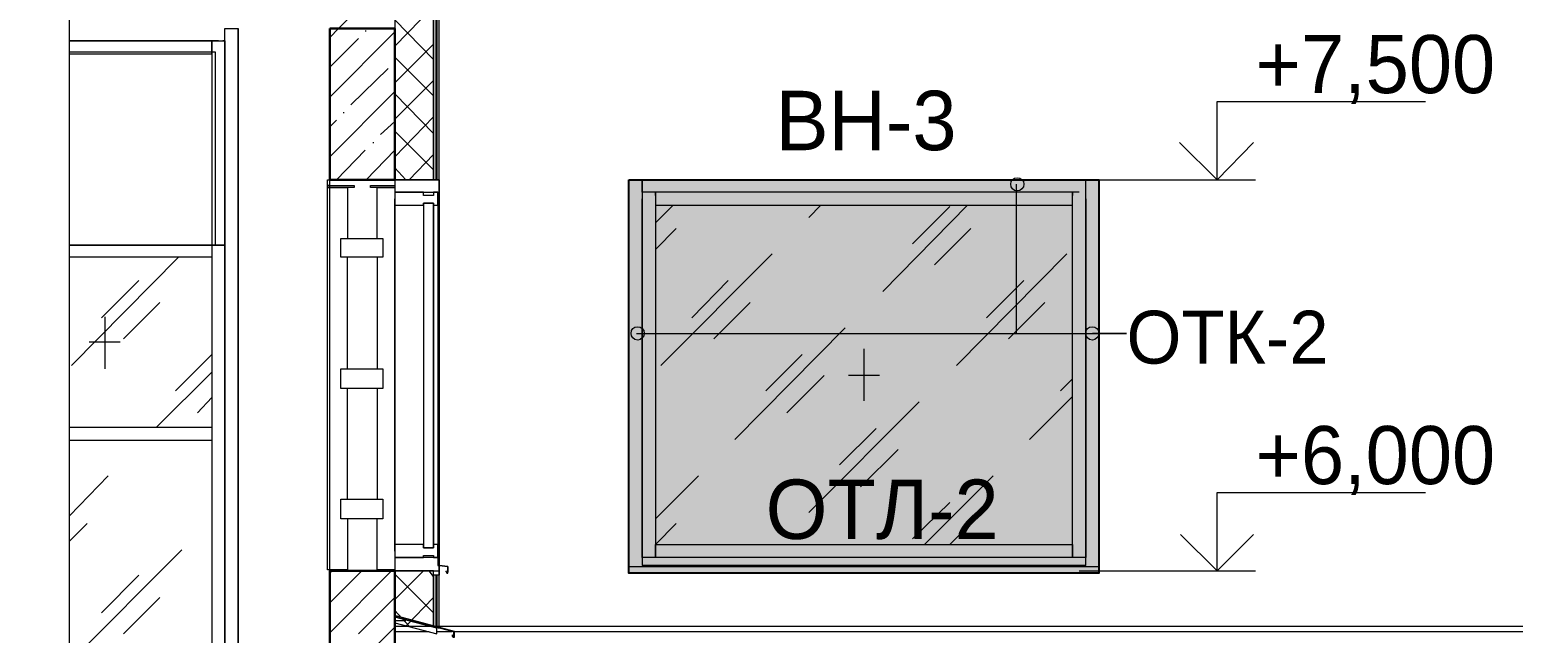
# Model space of a CAD drawing. Header units: millimetres. Extents: x 2294 to 908349, y -83289 to 219220.
# Drawn here: x 387566 to 393444, y -57547 to -55158 of the extents above; entities that cross this region are included whole.
import ezdxf

# ---------------------------------------------------------------- set-up
doc = ezdxf.new("R2010")
doc.units = ezdxf.units.MM
doc.layers.add('PDF _Геометрия', color=7, linetype='Continuous')
doc.layers.add('PDF _Текст', color=7, linetype='Continuous')

msp = doc.modelspace()

# ---------------------------------------------------------------- hatches: boundary and pattern name
at = {"transparency": 33554551}
h = msp.add_hatch(color=3, dxfattribs=at)
h.dxf.hatch_style = 1
h.paths.add_polyline_path([(389939.8612959648, -55752.88778990475), (391802.1518727357, -55752.88778990475), (391802.1518727357, -57309.16817796385), (389939.8612959648, -57309.16817796385)])

# ---------------------------------------------------------------- linework, layer by layer
msp.add_lwpolyline([(389939.8612959648, -55752.88778990475), (391802.1518727357, -55752.88778990475), (391802.1518727357, -57309.16817796385), (389939.8612959648, -57309.16817796385)], close=True)
at = {"layer": 'PDF _Геометрия', "lineweight": 9}
for points in [[(387723.47321523, -60089.48932077983), (387723.47321523, -54568.19120231239), (387566.0965467601, -54489.50286807647), (387876.4783094919, -54336.49777376806), (387723.47321523, -54257.80943953214), (387723.47321523, -48736.5113210647)], [(389174.8358242756, -54200.97897591317), (389174.8358242756, -55752.88778990475)], [(389179.2073983906, -54200.97897591317), (389179.2073983906, -55752.88778990475)], [(387723.47321523, -55254.52833976471), (388287.4062771222, -55254.52833976471), (388287.4062771222, -55202.06945025889), (388287.4062771222, -56010.81066317917), (388339.8651666755, -56010.81066317917), (388339.8651666755, -56758.34983836455), (388339.8651666755, -56010.81066317917), (388339.8651666755, -55228.29889503555), (388339.8651666755, -55153.98213491464), (388392.3240561339, -55153.98213491464), (388392.3240561339, -55228.29889503555), (388392.3240561339, -56010.81066317917), (388392.3240561339, -56037.04010790834), (388392.3240561339, -56758.34983836455), (388392.3240561339, -59158.34403239438), (388392.3240561339, -55153.98213491464)], [(388313.6357218979, -55202.06945025889), (387723.47321523, -55202.06945025889), (388287.4062771222, -55202.06945025889), (387723.47321523, -55202.06945025889)], [(387723.47321523, -55245.78519153749), (388300.5209995566, -55245.78519153749), (388300.5209995566, -56010.81066317917), (387723.47321523, -56010.81066317917), (388287.4062771222, -56010.81066317917), (388287.4062771222, -56058.89797857092), (387723.47321523, -56058.89797857092)], [(388300.5209995566, -55202.06945025889), (388287.4062771222, -55202.06945025889), (388339.8651666755, -55202.06945025889), (388331.1220184474, -55202.06945025889)], [(391749.6929832774, -55752.88778990475), (391937.6706706381, -55752.88778990475), (392269.9103039394, -55752.88778990475), (392269.9103039394, -55442.50602712543), (393096.1378134063, -55442.50602712543)], [(388755.164708324, -55774.74566047327), (388746.4215601909, -55774.74566047327), (388851.3393391094, -55774.74566047327), (388851.3393391094, -55783.48880874799), (388746.4215601909, -55783.48880874799), (388746.4215601909, -55774.74566047327), (388746.4215601909, -55752.88778990475), (388755.164708324, -55752.88778990475)], [(389013.0875817875, -57300.42502973662), (388755.164708324, -57300.42502973662), (388755.164708324, -55752.88778990475), (389013.0875817875, -55752.88778990475)], [(388943.1423957797, -55984.58121844908), (388943.1423957797, -55783.48880874799), (389013.0875817875, -55783.48880874799), (388916.9129510021, -55783.48880874799), (388916.9129510021, -55774.74566047327), (389013.0875817875, -55774.74566047327)], [(389013.0875817875, -57221.7366955007), (389013.0875817875, -55827.2045499791), (389013.0875817875, -57247.9661402308), (389013.0875817875, -57300.42502973662), (389187.9505466169, -57300.42502973662), (389187.9505466169, -57278.5671591206), (389187.9505466169, -57221.7366955007), (389187.9505466169, -55827.2045499791), (389187.9505466169, -55752.88778990475)], [(389187.9505466169, -57317.91132623857), (389187.9505466169, -57278.5671591206), (389187.9505466169, -55752.88778990475), (389187.9505466169, -57278.5671591206), (389187.9505466169, -57317.91132623857), (389166.0926760493, -57317.91132623857), (389166.0926760493, -57300.42502973662)], [(389939.8612959648, -57304.79660389727), (389939.8612959648, -57300.42502973662), (389939.8612959648, -57221.7366955007), (389939.8612959648, -55827.2045499791), (389939.8612959648, -55752.88778990475), (389992.3201855181, -55752.88778990475), (389992.3201855181, -55827.2045499791), (389992.3201855181, -57221.7366955007), (389992.3201855181, -57278.5671591206), (391749.6929832774, -57278.5671591206), (391749.6929832774, -57221.7366955007), (391749.6929832774, -55827.2045499791), (391749.6929832774, -55752.88778990475), (391802.1518727357, -55752.88778990475), (391802.1518727357, -55827.2045499791), (391802.1518727357, -57221.7366955007), (391802.1518727357, -57300.42502973662), (391802.1518727357, -57304.79660389727)], [(389939.8612959648, -57300.42502973662), (389939.8612959648, -55752.88778990475), (391802.1518727357, -55752.88778990475), (391802.1518727357, -57300.42502973662)], [(391723.4635385016, -55800.97510524993), (390018.5496301989, -55800.97510524993), (389992.3201855181, -55800.97510524993), (389992.3201855181, -55752.88778990475), (390018.5496301989, -55752.88778990475), (391723.4635385016, -55752.88778990475)], [(391474.2838134544, -55770.37408640669), (391474.2838134544, -56360.53659312302), (391911.4412259555, -56360.53659312302), (391775.922428055, -56360.53659312302)], [(392112.5336354675, -55752.88778990475), (392422.9153983893, -55752.88778990475)], [(388825.1098944268, -57094.96104592146), (388825.1098944268, -57296.05345562255), (388746.4215601909, -57296.05345562255), (388746.4215601909, -55783.48880874799), (388825.1098944268, -55783.48880874799), (388825.1098944268, -55984.58121844908)], [(389183.5789725988, -55827.2045499791), (389183.5789725988, -57247.9661402308), (389166.0926760493, -57247.9661402308), (389126.7485089323, -57247.9661402308), (389013.0875817875, -57247.9661402308)], [(390044.7790749765, -55827.2045499791), (390044.7790749765, -57247.9661402308), (389992.3201855181, -57247.9661402308), (389992.3201855181, -55827.2045499791)], [(390044.7790749765, -55814.08982759123), (390044.7790749765, -55800.97510524993), (390044.7790749765, -55853.43399470826), (391697.234093819, -55853.43399470826), (391697.234093819, -55800.97510524993), (391697.234093819, -55814.08982759123)], [(391697.234093819, -55800.97510524993), (390044.7790749765, -55800.97510524993)], [(391749.6929832774, -55827.2045499791), (391749.6929832774, -57247.9661402308), (391697.234093819, -57247.9661402308), (391697.234093819, -55827.2045499791)], [(389126.7485089323, -55853.43399470826), (389126.7485089323, -57195.50725077154)], [(389166.0926760493, -55853.43399470826), (389166.0926760493, -57195.50725077154)], [(390044.7790749765, -55923.37918071603), (390114.7242609842, -55853.43399470826)], [(390652.4278781938, -55901.52131010094), (390700.515193539, -55853.43399470826)], [(390945.3233444712, -56194.41677637832), (391281.9345520756, -55853.43399470826)], [(391063.3558458241, -56006.4390890651), (391211.9893660678, -55857.80556886984)], [(390044.7790749765, -56028.29695968112), (390127.8389833255, -55945.23705133205)], [(391150.7873283813, -56089.49899741416), (391295.0492744169, -55945.23705133205)], [(387732.2163633613, -56487.31224270319), (388156.259053428, -56058.89797857092)], [(388825.1098944268, -56500.42696509106), (388825.1098944268, -56058.89797857092)], [(388943.1423957797, -56058.89797857092), (388943.1423957797, -56500.42696509106)], [(390066.636945544, -56487.31224270319), (390508.1659321601, -56045.78325618306)], [(391238.2188107485, -56487.31224270319), (391675.3762232515, -56045.78325618306)], [(387850.2488647143, -56299.33455534247), (387998.882384958, -56150.70103519471)], [(390189.0410210101, -56299.33455534247), (390333.3029671407, -56150.70103519471)], [(391356.2513121015, -56299.33455534247), (391504.8848323452, -56150.70103519471)], [(387937.6803472715, -56382.39446373904), (388081.942293402, -56238.13251765692)], [(390276.4725034724, -56382.39446373904), (390420.7344496029, -56238.13251765692)], [(391443.6827945637, -56382.39446373904), (391587.9447405993, -56238.13251765692)], [(387863.3635870556, -56294.96298127589), (387863.3635870556, -56500.42696509106)], [(389970.4623149487, -56360.53659312302), (391911.4412259555, -56360.53659312302)], [(390359.5324119164, -56780.20770902807), (390796.6898243243, -56338.67872246043)], [(387924.5656249302, -56395.50918607941), (387802.1615493691, -56395.50918607941)], [(390871.0065843503, -56421.73863085607), (390871.0065843503, -56627.20261467123)], [(388143.1443310867, -56587.8584475542), (388287.4062771222, -56443.59650142459)], [(390481.9364873825, -56587.8584475542), (390626.1984335131, -56443.59650142459)], [(388068.8275710607, -56732.12039363538), (388287.4062771222, -56513.54168743236)], [(390564.9963956366, -56675.28993001641), (390713.6299158803, -56526.65640982022)], [(390932.2086220367, -56526.65640982022), (390809.8045466638, -56526.65640982022)], [(391649.1467784739, -56587.8584475542), (391697.234093819, -56539.77113216152)], [(388825.1098944268, -57016.27271168554), (388825.1098944268, -56579.11529927948)], [(388943.1423957797, -56579.11529927948), (388943.1423957797, -57016.27271168554)], [(388230.5758134557, -56675.28993001641), (388287.4062771222, -56614.08789228337)], [(390652.4278781938, -57068.73160119136), (391089.5852905067, -56631.57418878531)], [(391526.7427029128, -56780.20770902807), (391697.234093819, -56609.71631816929)], [(387723.47321523, -56732.12039363538), (388287.4062771222, -56732.12039363538), (388287.4062771222, -56784.57928309464), (387723.47321523, -56784.57928309464)], [(390774.8319535668, -56880.75391383158), (390919.0938996954, -56736.49196774946)], [(390857.891862009, -56968.18539629379), (391006.5253822526, -56819.55187614509)], [(387723.47321523, -57081.84632358016), (387876.4783094919, -56924.46965511018)], [(390044.7790749765, -57094.96104592146), (390215.2704657877, -56924.46965511018)], [(391111.4431612643, -57195.50725077154), (391382.4807568791, -56924.46965511018)], [(391723.4635385016, -57300.42502973662), (391920.1843740887, -57300.42502973662), (392269.9103039394, -57300.42502973662), (392269.9103039394, -56990.04326695637), (393096.1378134063, -56990.04326695637)], [(391063.3558458241, -57173.64938015645), (391211.9893660678, -57029.38743407434)], [(387723.47321523, -57182.39252838367), (387793.4184012378, -57112.4473424234)], [(389013.0875817875, -57296.05345562255), (388943.1423957797, -57296.05345562255), (388943.1423957797, -57094.96104592146)], [(390044.7790749765, -57195.50725077154), (391697.234093819, -57195.50725077154), (391697.234093819, -57247.9661402308), (390044.7790749765, -57247.9661402308), (390044.7790749765, -57195.50725077154), (390127.8389833255, -57112.4473424234)], [(391211.9893660678, -57195.50725077154), (391295.0492744169, -57112.4473424234)], [(387732.2163633613, -57654.52253379454), (388169.3737758643, -57217.36512138756)], [(389183.5789725988, -57278.5671591206), (389187.9505466169, -57278.5671591206), (389183.5789725988, -57278.5671591206)], [(391802.1518727357, -57278.5671591206), (391802.1518727357, -57282.93873323468), (391802.1518727357, -57309.16817796385), (389939.8612959648, -57309.16817796385), (389939.8612959648, -57282.93873323468), (389939.8612959648, -57278.5671591206)], [(389939.8612959648, -57282.93873323468), (391802.1518727357, -57282.93873323468)], [(391749.6929832774, -57247.9661402308), (389992.3201855181, -57247.9661402308)], [(391749.6929832774, -57278.5671591206), (389992.3201855181, -57278.5671591206), (391749.6929832774, -57278.5671591206)], [(392112.5336354675, -57300.42502973662), (392422.9153983893, -57300.42502973662)], [(387850.2488647143, -57466.54484643383), (387998.882384958, -57317.91132623857)], [(389174.8358242756, -57317.91132623857), (389174.8358242756, -57519.00373593965)], [(389179.2073983906, -57317.91132623857), (389179.2073983906, -57519.00373593965)], [(387937.6803472715, -57549.60475478289), (388081.942293402, -57405.34280870078)], [(389013.0875817875, -57549.60475478289), (389013.0875817875, -57519.00373593965)], [(389013.0875817875, -57540.86160655474), (389148.6063794999, -57540.86160655474)], [(389166.0926760493, -57519.00373593965), (396938.7514683029, -57519.00373593965)], [(389179.2073983906, -57540.86160655474), (389240.4094360752, -57540.86160655474)], [(389249.1525844915, -57540.86160655474), (396938.7514683029, -57540.86160655474)]]:
    msp.add_lwpolyline(points, dxfattribs=at)
for points in [[(389013.0875817875, -54200.97897591317), (389013.0875817875, -55752.88778990475), (389166.0926760493, -55752.88778990475), (389166.0926760493, -54200.97897591317)], [(389166.0926760493, -54200.97897591317), (389166.0926760493, -55752.88778990475), (389174.8358242756, -55752.88778990475), (389179.2073983906, -55752.88778990475), (389187.9505466169, -55752.88778990475), (389187.9505466169, -54200.97897591317), (389179.2073983906, -54200.97897591317), (389174.8358242756, -54200.97897591317)], [(388339.8651666755, -56010.81066317917), (388339.8651666755, -55202.06945025889)], [(389126.7485089323, -55844.69084648104), (389126.7485089323, -57208.62197316033), (389166.0926760493, -57208.62197316033), (389166.0926760493, -55844.69084648104)], [(388287.4062771222, -56010.81066317917), (388287.4062771222, -56758.34983836455), (388287.4062771222, -59158.34403239438), (388339.8651666755, -59158.34403239438), (388339.8651666755, -56758.34983836455), (388339.8651666755, -56037.04010790834), (388339.8651666755, -56010.81066317917)], [(388965.0002663473, -56058.89797857092), (388798.8804496492, -56058.89797857092), (388798.8804496492, -55984.58121844908), (388965.0002663473, -55984.58121844908)], [(388965.0002663473, -56579.11529927948), (388798.8804496492, -56579.11529927948), (388798.8804496492, -56500.42696509106), (388965.0002663473, -56500.42696509106)], [(388339.8651666755, -59158.34403239438), (388339.8651666755, -56758.34983836455)], [(388965.0002663473, -57094.96104592146), (388798.8804496492, -57094.96104592146), (388798.8804496492, -57016.27271168554), (388965.0002663473, -57016.27271168554)], [(389013.0875817875, -57300.42502973662), (389013.0875817875, -57519.00373593965), (389166.0926760493, -57519.00373593965), (389166.0926760493, -57300.42502973662)], [(389187.9505466169, -57278.5671591206), (389187.9505466169, -57247.9661402308), (389183.5789725988, -57247.9661402308), (389183.5789725988, -57278.5671591206)], [(389222.9231397158, -57282.93873323468), (389187.9505466169, -57278.5671591206), (389222.9231397158, -57282.93873323468), (389222.9231397158, -57304.79660389727), (389218.5515655077, -57304.79660389727), (389214.1799913945, -57300.42502973662), (389218.5515655077, -57309.16817796385), (389222.9231397158, -57309.16817796385)], [(389166.0926760493, -57317.91132623857), (389166.0926760493, -57519.00373593965), (389174.8358242756, -57519.00373593965), (389179.2073983906, -57519.00373593965), (389187.9505466169, -57519.00373593965), (389187.9505466169, -57317.91132623857), (389179.2073983906, -57317.91132623857), (389174.8358242756, -57317.91132623857)], [(389013.0875817875, -57479.65956882169), (389013.0875817875, -57484.03114293577), (389021.8307300138, -57484.03114293577), (389021.8307300138, -57479.65956882169), (389013.0875817875, -57479.65956882169), (389013.0875817875, -57449.05854997938)], [(389249.1525844915, -57540.86160655474), (389021.8307300138, -57479.65956882169), (389021.8307300138, -57484.03114293577), (389244.7810102834, -57540.86160655474), (389244.7810102834, -57558.34790305668), (389240.4094360752, -57553.97632894354), (389240.4094360752, -57558.34790305668), (389244.7810102834, -57562.71947717076), (389249.1525844915, -57562.71947717076)], [(389013.0875817875, -57505.88901355086), (389179.2073983906, -57549.60475478289), (389179.2073983906, -57527.74688421437), (389013.0875817875, -57484.03114293577)]]:
    msp.add_lwpolyline(points, close=True, dxfattribs=at)
at = {"layer": 'PDF _Геометрия', "color": 250, "lineweight": 9, "true_color": 0x1d1d1d}
for points in [[(388755.164708324, -55188.95472791852), (388790.1373014229, -55153.98213491464), (389013.0875817875, -54931.03185459753), (389166.0926760493, -54773.65518612755)], [(389013.0875817875, -55223.92732087491), (389166.0926760493, -55066.55065240493)], [(389166.0926760493, -55276.38621038073), (389013.0875817875, -55119.00954191075)], [(388755.164708324, -55425.01973057599), (389013.0875817875, -55167.0968573025)], [(388895.0550804345, -55162.72528314186), (388899.4266544527, -55162.72528314186)], [(388755.164708324, -55306.98722927054), (388868.8256356569, -55193.32630203167)], [(389013.0875817875, -55368.18926695702), (389166.0926760493, -55215.18417264769)], [(389166.0926760493, -55420.64815646285), (389013.0875817875, -55267.64306215351)], [(388838.2246167681, -55455.62074946673), (388986.8581370099, -55311.35880338462)], [(389013.0875817875, -55512.45121303914), (389166.0926760493, -55359.4461187298)], [(388755.164708324, -55661.0847332819), (389013.0875817875, -55403.1618600084)], [(389166.0926760493, -55569.28167670561), (389013.0875817875, -55411.90500823563)], [(388755.164708324, -55543.05223192894), (388781.3941531016, -55516.82278719978)], [(388807.6235978773, -55486.22176830904), (388811.9951719905, -55486.22176830904)], [(388956.257118121, -55573.65325081968), (389013.0875817875, -55521.19436131293)], [(389013.0875817875, -55661.0847332819), (389166.0926760493, -55503.70806481098)], [(389166.0926760493, -55713.54362278772), (389013.0875817875, -55560.53852843089)], [(388781.3941531016, -55752.88778990475), (388895.0550804345, -55634.85528855273)], [(388899.4266544527, -55752.88778990475), (389013.0875817875, -55634.85528855273)], [(388925.6560992303, -55604.25426966199), (388930.0276733434, -55604.25426966199)], [(389069.918045264, -55752.88778990475), (389166.0926760493, -55652.34158505467)], [(389056.8033229227, -55752.88778990475), (389013.0875817875, -55704.800474513)], [(388755.164708324, -57309.16817796385), (388763.9078567403, -57300.42502973662)], [(388755.164708324, -57545.23318066882), (388999.9728594462, -57300.42502973662)], [(388755.164708324, -57427.20067931587), (388881.9403580932, -57300.42502973662)], [(389013.0875817875, -57414.085956928), (389126.7485089323, -57300.42502973662)], [(389166.0926760493, -57322.28290035171), (389148.6063794999, -57300.42502973662)], [(389166.0926760493, -57466.54484643383), (389013.0875817875, -57313.53975212449)], [(388868.8256356569, -57549.60475478289), (389013.0875817875, -57405.34280870078)], [(389056.8033229227, -57519.00373593965), (389166.0926760493, -57405.34280870078)], [(389069.918045264, -57519.00373593965), (389013.0875817875, -57457.8016982066)], [(389013.0875817875, -57462.17327231975), (389013.0875817875, -57462.17327231975)], [(388755.164708324, -57781.29818337379), (389013.0875817875, -57523.3753100528)], [(389043.6886005832, -57488.40271709641), (389048.0601746964, -57488.40271709641)], [(389139.8632313667, -57514.63216182558), (389139.8632313667, -57510.26058766493)], [(389183.5789725988, -57527.74688421437), (389187.9505466169, -57523.3753100528)]]:
    msp.add_lwpolyline(points, dxfattribs=at)
at = {"layer": 'PDF _Геометрия', "lineweight": 30}
for points in [[(388755.164708324, -55153.98213491464), (388755.164708324, -55752.88778990475), (389013.0875817875, -55752.88778990475), (389013.0875817875, -55153.98213491464)], [(388755.164708324, -58393.31856070613), (388755.164708324, -58642.4982857999), (388755.164708324, -59241.40394074252), (389013.0875817875, -59241.40394074252), (389013.0875817875, -58642.4982857999), (397686.2906434427, -58642.4982857999), (397686.2906434427, -59241.40394074252), (398202.1363900846, -59241.40394074252), (398202.1363900846, -58642.4982857999), (407500.4745516016, -58642.4982857999), (407500.4745516016, -58393.31856070613), (389013.0875817875, -58393.31856070613), (389013.0875817875, -57300.42502973662), (388755.164708324, -57300.42502973662)]]:
    msp.add_lwpolyline(points, close=True, dxfattribs=at)
at = {"layer": 'PDF _Геометрия', "lineweight": 18}
for points in [[(392121.2767838857, -55604.25426966199), (392269.9103039394, -55752.88778990475), (392414.172250068, -55604.25426966199)], [(392125.6483579038, -57156.16308365451), (392269.9103039394, -57300.42502973662), (392414.172250068, -57156.16308365451)]]:
    msp.add_lwpolyline(points, dxfattribs=at)
at = {"layer": 'PDF _Геометрия', "lineweight": 20}
for points in [[(389013.0875817875, -55752.88778990475), (389013.0875817875, -55800.97510524993), (389187.9505466169, -55800.97510524993), (389187.9505466169, -55752.88778990475)], [(389166.0926760493, -55814.08982759123), (389126.7485089323, -55814.08982759123), (389126.7485089323, -55800.97510524993), (389013.0875817875, -55800.97510524993), (389013.0875817875, -55853.43399470826), (389126.7485089323, -55853.43399470826), (389126.7485089323, -55844.69084648104), (389166.0926760493, -55844.69084648104), (389166.0926760493, -55853.43399470826), (389183.5789725988, -55853.43399470826), (389183.5789725988, -55800.97510524993), (389166.0926760493, -55800.97510524993)], [(389166.0926760493, -57208.62197316033), (389126.7485089323, -57208.62197316033), (389126.7485089323, -57195.50725077154), (389013.0875817875, -57195.50725077154), (389013.0875817875, -57247.9661402308), (389126.7485089323, -57247.9661402308), (389126.7485089323, -57239.22299200264), (389166.0926760493, -57239.22299200264), (389166.0926760493, -57247.9661402308), (389183.5789725988, -57247.9661402308), (389183.5789725988, -57195.50725077154), (389166.0926760493, -57195.50725077154)]]:
    msp.add_lwpolyline(points, close=True, dxfattribs=at)
at = {"layer": 'PDF _Геометрия', "color": 250, "lineweight": 9, "true_color": 0x191919}
msp.add_lwpolyline([(389013.0875817875, -57497.14586532363), (389056.8033229227, -57497.14586532363)], dxfattribs=at)
at = {"layer": 'PDF _Геометрия', "lineweight": 9}
for points in [[(391452.4259428869, -55770.37408640669), (391452.4259428869, -55752.88778990475), (391461.1690911131, -55744.14464163003), (391478.6553876626, -55744.14464163003)], [(391452.4259428869, -55770.37408640669), (391452.4259428869, -55752.88778990475), (391461.1690911131, -55744.14464163003), (391478.6553876626, -55744.14464163003)], [(391478.6553876626, -55796.60353113586), (391461.1690911131, -55796.60353113586), (391452.4259428869, -55783.48880874799), (391452.4259428869, -55770.37408640669)], [(391478.6553876626, -55796.60353113586), (391461.1690911131, -55796.60353113586), (391452.4259428869, -55783.48880874799), (391452.4259428869, -55770.37408640669)], [(391478.6553876626, -55744.14464163003), (391491.7701100039, -55744.14464163003), (391504.8848323452, -55752.88778990475), (391504.8848323452, -55770.37408640669)], [(391478.6553876626, -55744.14464163003), (391491.7701100039, -55744.14464163003), (391504.8848323452, -55752.88778990475), (391504.8848323452, -55770.37408640669)], [(391504.8848323452, -55770.37408640669), (391504.8848323452, -55783.48880874799), (391491.7701100039, -55796.60353113586), (391478.6553876626, -55796.60353113586)], [(391504.8848323452, -55770.37408640669), (391504.8848323452, -55783.48880874799), (391491.7701100039, -55796.60353113586), (391478.6553876626, -55796.60353113586)], [(389948.6044441911, -56360.53659312302), (389948.6044441911, -56343.05029662108), (389957.3475925142, -56334.30714839385), (389974.8338889687, -56334.30714839385)], [(389948.6044441911, -56360.53659312302), (389948.6044441911, -56343.05029662108), (389957.3475925142, -56334.30714839385), (389974.8338889687, -56334.30714839385)], [(389974.8338889687, -56386.76603785218), (389957.3475925142, -56386.76603785218), (389948.6044441911, -56373.65131551182), (389948.6044441911, -56360.53659312302)], [(389974.8338889687, -56386.76603785218), (389957.3475925142, -56386.76603785218), (389948.6044441911, -56373.65131551182), (389948.6044441911, -56360.53659312302)], [(389974.8338889687, -56334.30714839385), (389987.94861131, -56334.30714839385), (390001.0633336513, -56343.05029662108), (390001.0633336513, -56360.53659312302)], [(389974.8338889687, -56334.30714839385), (389987.94861131, -56334.30714839385), (390001.0633336513, -56343.05029662108), (390001.0633336513, -56360.53659312302)], [(390001.0633336513, -56360.53659312302), (390001.0633336513, -56373.65131551182), (389987.94861131, -56386.76603785218), (389974.8338889687, -56386.76603785218)], [(390001.0633336513, -56360.53659312302), (390001.0633336513, -56373.65131551182), (389987.94861131, -56386.76603785218), (389974.8338889687, -56386.76603785218)], [(391749.6929832774, -56360.53659312302), (391749.6929832774, -56343.05029662108), (391758.4361315055, -56334.30714839385), (391775.922428055, -56334.30714839385)], [(391749.6929832774, -56360.53659312302), (391749.6929832774, -56343.05029662108), (391758.4361315055, -56334.30714839385), (391775.922428055, -56334.30714839385)], [(391775.922428055, -56386.76603785218), (391758.4361315055, -56386.76603785218), (391749.6929832774, -56373.65131551182), (391749.6929832774, -56360.53659312302)], [(391775.922428055, -56386.76603785218), (391758.4361315055, -56386.76603785218), (391749.6929832774, -56373.65131551182), (391749.6929832774, -56360.53659312302)], [(391775.922428055, -56334.30714839385), (391789.0371503944, -56334.30714839385), (391802.1518727357, -56343.05029662108), (391802.1518727357, -56360.53659312302)], [(391775.922428055, -56334.30714839385), (391789.0371503944, -56334.30714839385), (391802.1518727357, -56343.05029662108), (391802.1518727357, -56360.53659312302)], [(391802.1518727357, -56360.53659312302), (391802.1518727357, -56373.65131551182), (391789.0371503944, -56386.76603785218), (391775.922428055, -56386.76603785218)], [(391802.1518727357, -56360.53659312302), (391802.1518727357, -56373.65131551182), (391789.0371503944, -56386.76603785218), (391775.922428055, -56386.76603785218)]]:
    msp.add_open_spline(points, degree=3, dxfattribs=at)

# ---------------------------------------------------------------- texts
at = {"layer": 'PDF _Текст', "attachment_point": 4, "style": ''}
for s, insert, char_height in [('+7,500', (392422.7108413039, -55315.82542984249), 229.9705836238318), ('ВН-3', (390521.1180650091, -55519.37530401224), 235.2868864584291), ('ОТК-2', (391911.2480640023, -56376.79193393575), 209.3022178996853), ('+6,000', (392422.7108413039, -56863.3309855905), 229.9705836238318), ('ОТЛ-2', (390481.7741757727, -57058.13382043378), 235.2868864584291)]:
    msp.add_mtext(s, dxfattribs=dict(at, insert=insert, char_height=char_height))

doc.saveas('drawing.dxf')
